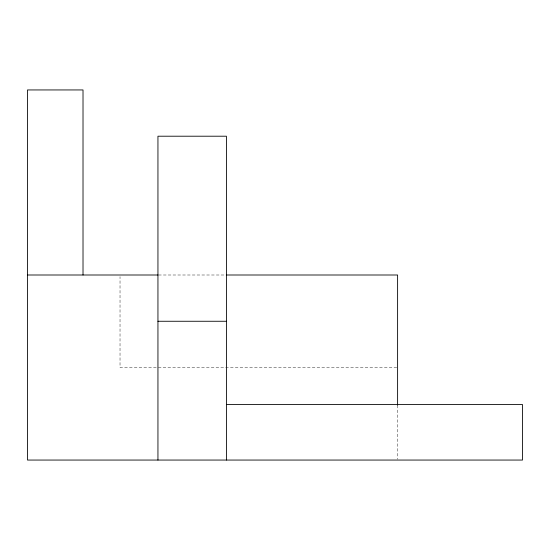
<?xml version="1.0" encoding="UTF-8"?>
<svg xmlns="http://www.w3.org/2000/svg" width="550" height="550" viewBox="0 0 550 550"><rect width="100%" height="100%" fill="white"/><g stroke="black" fill="none" stroke-linecap="round" stroke-linejoin="round"><path stroke-width="0.41" stroke-dasharray="2.75 2.06" d="M158.579 275L225.864 275M396.749 367.524L120.024 367.524L120.024 276.712M397.609 405.219L397.609 459.195"/><path stroke-width="0.82" d="M27.5 275L158.022 275M226.263 275L397.609 275L397.609 405.219M157.946 321.262L226.414 321.262M226.414 404.539L522.5 404.539L522.5 460.054L27.5 460.054L27.5 89.946L83.016 89.946L83.016 275M226.414 460.054L226.414 136.208L157.946 136.208L157.946 460.054"/></g></svg>
